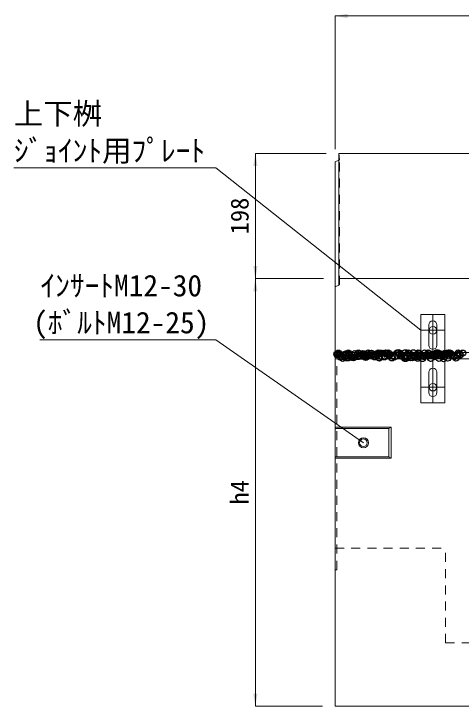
# Model space of a CAD drawing. Units: millimetres at full size; details may follow other scales. Extents: x 5964 to 125098, y -10801 to 28073.
# Drawn here: x 99082 to 99791, y 8028 to 9124 of the extents above; entities that cross this region are included whole.
import ezdxf
from ezdxf.enums import TextEntityAlignment as Align

# ---------------------------------------------------------------- set-up
doc = ezdxf.new("R2010")
doc.units = ezdxf.units.MM
doc.header["$LTSCALE"] = 19
doc.header["$PDMODE"] = 32
doc.header["$PDSIZE"] = 9.5
doc.linetypes.add('USER1', pattern=[1.35, 0.75, -0.6])
doc.linetypes.add('USER4', pattern=[12.8, 11, -0.6, 0.6, -0.6])
for name, color, linetype, lineweight in [('0_2', 7, 'Continuous', 20), ('インサート', 3, 'USER1', 9), ('ジョイント', 7, 'Continuous', 9), ('寸法線', 7, 'Continuous', 9), ('引出線', 4, 'Continuous', 13), ('本体', 2, 'Continuous', 9), ('補助線', 8, 'Continuous', 13)]:
    doc.layers.add(name, color=color, linetype=linetype, lineweight=lineweight)
doc.layers.add('ハッチング', color=7, linetype='Continuous')
doc.styles.add('ＭＳ ゴシック', font='')
doc.styles.get('ＭＳ ゴシック').set_extended_font_data('MS Gothic')

# ---------------------------------------------------------------- blocks, each defined once
blk = doc.blocks.new('filled_arrow')
at = {"color": 0, "linetype": 'Continuous', "lineweight": -2}
blk.add_solid([(7.5, 1.25), (0, 0), (7.5, -1.25)], dxfattribs=at)

msp = doc.modelspace()

# ---------------------------------------------------------------- linework, layer by layer
at = {"layer": '0_2'}
msp.add_line((99590.69, 8577.69), (100588.69, 8577.69), dxfattribs=at)
at = {"layer": 'インサート', "linetype": 'USER4', "lineweight": 5}
for p, q in [((99745.69, 8603.69), (99745.69, 8641.69)), ((99726.69, 8622.69), (99764.69, 8622.69)), ((99745.69, 8513.69), (99745.69, 8551.69)), ((99726.69, 8532.69), (99764.69, 8532.69))]:
    msp.add_line(p, q, dxfattribs=at)
at = {"layer": 'インサート', "linetype": 'Continuous'}
for centre in [(99745.69, 8622.69), (99745.69, 8532.69)]:
    msp.add_circle(centre, 6, dxfattribs=at)
at = {"layer": 'インサート', "linetype": 'Continuous', "lineweight": 5}
for radius in [8, 6]:
    msp.add_circle((99635.69, 8444.69), radius, dxfattribs=at)
at = {"layer": 'ジョイント'}
for p, q in [((99764.69, 8647.69), (99726.69, 8647.69)), ((99726.69, 8647.69), (99726.69, 8507.69)), ((99764.69, 8647.69), (99764.69, 8507.69)), ((99739.19, 8631.19), (99739.19, 8599.19)), ((99752.19, 8631.19), (99752.19, 8599.19)), ((99739.19, 8524.19), (99739.19, 8556.19)), ((99752.19, 8524.19), (99752.19, 8556.19)), ((99764.69, 8507.69), (99726.69, 8507.69))]:
    msp.add_line(p, q, dxfattribs=at)
for centre, start, end in [((99745.69, 8631.19), 0, 180), ((99745.69, 8599.19), 180, 0), ((99745.69, 8556.19), 0, 180), ((99745.69, 8524.19), 180, 0)]:
    msp.add_arc(centre, 6.5, start, end, dxfattribs=at)
at = {"layer": 'ハッチング'}
for p in [(99593.41, 8585.14), (99594.35, 8584.28), (99594.9, 8585.4), (99595.88, 8586.72), (99598.02, 8585.36), (99598.77, 8580.23), (99602.07, 8580.87), (99602.85, 8578.07), (99605.74, 8580.44), (99608.62, 8585.9), (99609.75, 8578.98), (99611.7, 8586.75), (99612.39, 8579.33), (99613.84, 8585.38), (99614.04, 8584.69), (99615.07, 8580.81), (99616.52, 8579.87), (99619.09, 8580.06), (99620.03, 8579.2), (99621.56, 8580.47), (99621.92, 8586.07), (99623.42, 8580.78), (99626.07, 8581.13), (99627.52, 8586.78), (99628.79, 8581.31), (99629.66, 8585.41), (99630.2, 8581.67), (99634.37, 8584.52), (99634.92, 8586.01), (99635.3, 8583.66), (99637.1, 8582.58), (99637.38, 8580.5), (99639.72, 8579.61), (99639.74, 8582.93), (99642.09, 8581.47), (99643.34, 8586.81), (99643.87, 8583.47), (99645.48, 8585.44), (99648.64, 8586.5), (99650.77, 8584.38), (99653.2, 8580.53), (99653.42, 8584.73), (99654.99, 8584.07), (99655.08, 8581.41), (99657.55, 8585.27), (99659.16, 8586.84), (99660.05, 8579.44), (99660.99, 8578.58), (99661.3, 8585.47), (99661.93, 8586.67), (99664.45, 8586.18), (99667.09, 8586.53), (99668.8, 8581.91), (99669.02, 8580.56), (99671.22, 8587.07), (99674.93, 8586.61), (99674.98, 8586.86), (99675.32, 8583.9), (99676.26, 8583.04), (99677.12, 8585.5), (99680.68, 8578.99), (99682.1, 8582.08), (99684.84, 8580.59), (99688.65, 8587.1), (99690.8, 8586.89), (99691.53, 8587.5), (99692.94, 8585.53), (99695.1, 8582.01), (99695.95, 8583.45), (99700.66, 8580.62), (99701, 8578.81), (99701.94, 8577.95), (99701.95, 8587.27), (99703.25, 8578.14), (99706.62, 8586.92), (99708.76, 8585.56), (99708.82, 8582.51), (99710.15, 8579.05), (99712.8, 8579.39), (99714.94, 8587.21), (99716.27, 8583.27), (99716.48, 8580.64), (99716.93, 8579.94), (99717.21, 8582.41), (99721.63, 8578.36), (99722.11, 8582.68), (99722.44, 8586.95), (99723.83, 8580.85), (99724.58, 8585.59), (99726.47, 8581.19), (99728.98, 8577.92), (99730.6, 8581.74), (99732.3, 8580.67), (99732.48, 8586.87), (99735.11, 8582.62), (99736.9, 8582.82), (99737.5, 8582.65), (99738.26, 8586.98), (99740.14, 8582.99), (99740.4, 8585.61), (99741.96, 8578.19), (99742.28, 8578.08), (99744.27, 8583.54), (99748.12, 8580.7), (99748.83, 8583.11), (99751.17, 8584.45), (99752.17, 8587.28), (99753.82, 8584.79), (99754.08, 8587.01), (99755.28, 8578.02), (99756.22, 8585.64), (99757.23, 8582.65), (99757.95, 8585.34), (99758.16, 8581.79), (99762.13, 8583.28), (99762.58, 8577.74), (99763.94, 8580.73), (99764.85, 8586.25), (99767.49, 8586.59), (99769, 8578.52), (99769.9, 8587.04), (99771.62, 8587.14), (99772.04, 8585.67), (99772.5, 8587.11), (99773.44, 8586.25), (99775.12, 8583.22), (99777.86, 8582.2), (99779.75, 8580.76), (99782.29, 8578.69), (99785.72, 8587.07), (99787.86, 8585.7), (99788.84, 8583.71), (99793.13, 8586.66)]:
    msp.add_point(p, dxfattribs=at)
at = {"layer": '寸法線'}
for p, q in [((99590.69, 9120.4), (100588.69, 9120.4)), ((99590.69, 8909.69), (99590.69, 9120.4)), ((99464.47, 8902.69), (99464.47, 8704.67)), ((99576.69, 8902.69), (99464.47, 8902.69)), ((99572.46, 8704.67), (99464.47, 8704.67)), ((99464.47, 8704.67), (99464.47, 8027.69)), ((99520.2, 8704.67), (99464.47, 8704.67)), ((99570.69, 8027.69), (99464.47, 8027.69))]:
    msp.add_line(p, q, dxfattribs=at)
at = {"layer": '引出線'}
for points in [[(99726.68, 8622.69), (99401.64, 8880.12), (99081.76, 8880.12)], [(99635.68, 8444.69), (99401.64, 8607.76), (99122.7, 8607.76)]]:
    msp.add_lwpolyline(points, dxfattribs=at)
at = {"layer": '本体', "lineweight": 20}
for p, q in [((99596.69, 8902.69), (100582.69, 8902.69)), ((99596.69, 8902.69), (99596.69, 8892.27)), ((99590.69, 8889.69), (99596.69, 8892.27)), ((99590.69, 8889.69), (99590.69, 8691.69)), ((99590.68, 8027.69), (99590.69, 8702.86)), ((99596.69, 8704.67), (100582.69, 8704.67)), ((99590.69, 8587.69), (100588.69, 8587.69)), ((99590.69, 8577.69), (100588.69, 8577.69)), ((99590.68, 8027.69), (100588.69, 8027.69))]:
    msp.add_line(p, q, dxfattribs=at)
at = {"layer": '本体', "color": 4, "linetype": 'USER1', "lineweight": 5}
for p, q in [((99596.69, 8902.69), (99597.69, 8892.69)), ((99596.69, 8892.27), (99597.69, 8892.69)), ((99597.69, 8694.69), (99597.69, 8892.69)), ((99596.69, 8704.69), (99597.69, 8694.69)), ((99596.69, 8694.26), (99597.69, 8694.69)), ((99593.69, 8243.69), (99593.69, 8577.69)), ((99590.69, 8243.69), (99593.69, 8243.69))]:
    msp.add_line(p, q, dxfattribs=at)
at = {"layer": '本体', "lineweight": 5}
for p in [(99596.69, 8892.27), (99590.69, 8691.69)]:
    msp.add_line(p, (99596.69, 8694.26), dxfattribs=at)
at = {"layer": '本体', "color": 4, "lineweight": 5}
for p, q in [((99590.69, 8469.19), (99679.69, 8469.19)), ((99590.69, 8467.19), (99675.69, 8467.19)), ((99675.69, 8467.19), (99679.69, 8469.19)), ((99675.69, 8467.19), (99675.69, 8422.19)), ((99679.69, 8469.19), (99679.69, 8420.19)), ((99675.69, 8422.19), (99590.69, 8422.19)), ((99679.69, 8420.19), (99590.69, 8420.19)), ((99675.69, 8422.19), (99679.69, 8420.19))]:
    msp.add_line(p, q, dxfattribs=at)
at = {"layer": '本体', "linetype": 'USER1'}
for p, q in [((99590.69, 8277.69), (99765.69, 8277.69)), ((99765.69, 8127.69), (99765.69, 8277.69)), ((99765.69, 8127.69), (100413.69, 8127.69))]:
    msp.add_line(p, q, dxfattribs=at)
at = {"layer": '補助線'}
for p, q in [((99745.69, 8647.69), (99745.69, 8507.69)), ((99764.69, 8577.69), (99726.69, 8577.69))]:
    msp.add_line(p, q, dxfattribs=at)

# ---------------------------------------------------------------- block references
at = {"layer": '寸法線', "xscale": 2.67, "yscale": 2.67}
msp.add_blockref('filled_arrow', (99590.69, 9120.4), dxfattribs=at)
for p, rotation in [((99464.47, 8902.69), 270), ((99464.47, 8704.67), 90), ((99464.47, 8704.67), 270), ((99464.47, 8027.69), 90)]:
    msp.add_blockref('filled_arrow', p, dxfattribs=dict(at, rotation=rotation))
at = {"layer": '引出線', "xscale": 0.133, "yscale": 0.133}
for p, rotation in [((99726.68, 8622.69), 141.6), ((99635.68, 8444.69), 145.1)]:
    msp.add_blockref('filled_arrow', p, dxfattribs=dict(at, rotation=rotation))

# ---------------------------------------------------------------- texts
at = {"layer": '寸法線', "style": 'ＭＳ ゴシック'}
for s, p in [('198', (99439.47, 8803.68)), ('h4', (99439.47, 8366.18))]:
    msp.add_text(s, height=28.48, rotation=90, dxfattribs=at).set_placement(p, align=Align.MIDDLE_CENTER)
at = {"layer": '引出線', "style": 'ＭＳ ゴシック'}
for s, p in [('上下桝', (99081.76, 8938.35)), ('ｼﾞｮｲﾝﾄ用ﾌﾟﾚｰﾄ', (99081.76, 8879.85)), ('ｲﾝｻｰﾄM12-30', (99123.96, 8666.17)), ('(ﾎﾞﾙﾄM12-25)', (99112.31, 8607.67))]:
    msp.add_text(s, height=34.18, dxfattribs=at).set_placement(p, align=Align.BOTTOM_LEFT)

doc.saveas('drawing.dxf')
